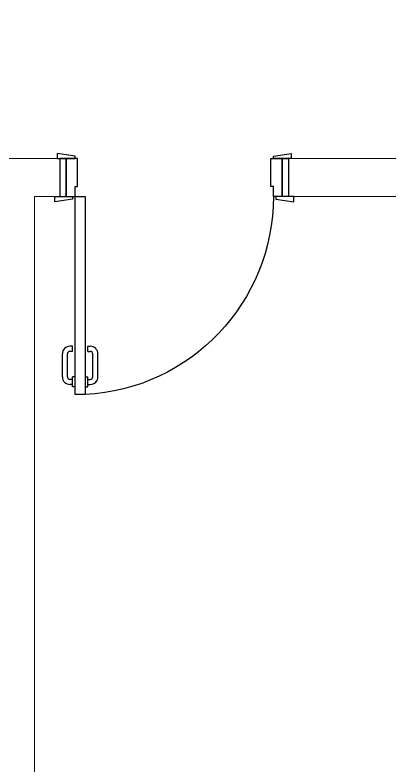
# Model space of a CAD drawing. Header units: millimetres. Extents: x 26027 to 581921, y 7230 to 233891.
# Drawn here: x 507798 to 509273, y 131293 to 134245 of the extents above; entities that cross this region are included whole.
import ezdxf

# ---------------------------------------------------------------- set-up
doc = ezdxf.new("R2010")
doc.units = ezdxf.units.MM
doc.header["$LTSCALE"] = 5
doc.layers.add('GE-ARCHITECTURAL_ELEMENTS', color=8, linetype='Continuous')
doc.layers.add('GE-FURNITURE', color=8, linetype='Continuous')
doc.layers.add('Walls', color=32, linetype='Continuous', lineweight=5)
doc.layers.add('Wooden Joinery', color=7, linetype='Continuous', lineweight=5, true_color=0xffdcd1)

# ---------------------------------------------------------------- blocks, each defined once
blk = doc.blocks.new('A$C72370EFE')
at = {"layer": 'GE-ARCHITECTURAL_ELEMENTS'}
for p, q in [((-0.01, -0.04), (-0.02, -0.04)), ((-0.01, -0.03), (-0.01, -0.07)), ((0, -0.03), (-0.01, -0.03)), ((0.04, -0.03), (0.05, -0.03)), ((0.05, -0.03), (0.05, -0.07)), ((0.05, -0.04), (0.06, -0.04)), ((-0.05, -0.07), (-0.05, -0.16)), ((-0.03, -0.07), (-0.03, -0.16)), ((-0.01, -0.06), (-0.02, -0.06)), ((0, -0.07), (-0.01, -0.07)), ((0.04, -0.07), (0.05, -0.07)), ((0.05, -0.06), (0.06, -0.06)), ((0.07, -0.07), (0.07, -0.16)), ((0.09, -0.07), (0.09, -0.16)), ((-0.01, -0.17), (-0.02, -0.17)), ((-0.01, -0.17), (-0.01, -0.19)), ((0.05, -0.17), (0.06, -0.17)), ((0.05, -0.17), (0.05, -0.19)), ((-0.01, -0.19), (-0.02, -0.19)), ((0.05, -0.19), (0.06, -0.19))]:
    blk.add_line(p, q, dxfattribs=at)
for centre, radius, start, end in [((-0.02, -0.07), 0.03, 90, 180), ((0.06, -0.07), 0.03, 0, 90), ((-0.02, -0.07), 0.01, 90, 180), ((0.06, -0.07), 0.01, 0, 90), ((-0.02, -0.16), 0.03, 180, 270), ((-0.02, -0.16), 0.01, 180, 270), ((0.06, -0.16), 0.01, 270, 0), ((0.06, -0.16), 0.03, 270, 0)]:
    blk.add_arc(centre, radius, start, end, dxfattribs=at)
blk = doc.blocks.new('DR1')
at = {"layer": 'GE-FURNITURE', "elevation": 0}
for points in [[(1743552.9, 41731.9), (1743562.9, 41731.9), (1743572.9, 41801.9), (1743552.9, 41801.9)], [(1743402.9, 41721.9), (1743392.9, 41721.9), (1743382.9, 41791.9), (1743402.9, 41791.9)], [(1743552.9, 41681.9), (1744331.9, 41681.9), (1744331.9, 41721.9), (1743552.9, 41721.9)], [(1743402.9, 40941.9), (1743392.9, 40941.9), (1743382.9, 40871.9), (1743402.9, 40871.9)], [(1743552.9, 40931.9), (1743562.9, 40931.9), (1743572.9, 40861.9), (1743552.9, 40861.9)]]:
    blk.add_lwpolyline(points, close=True, dxfattribs=at)
for points in [[(1743552.9, 41756.9), (1743402.9, 41756.9), (1743402.9, 41781.9), (1743552.9, 41781.9), (1743552.9, 41756.9)], [(1743552.9, 41756.9), (1743552.9, 41721.9), (1743512.9, 41721.9), (1743512.9, 41711.9), (1743402.9, 41711.9), (1743402.9, 41756.9), (1743552.9, 41756.9)], [(1743552.9, 40906.9), (1743552.9, 40941.9), (1743512.9, 40941.9), (1743512.9, 40951.9), (1743402.9, 40951.9), (1743402.9, 40906.9), (1743552.9, 40906.9)], [(1743552.9, 40906.9), (1743402.9, 40906.9), (1743402.9, 40881.9), (1743552.9, 40881.9), (1743552.9, 40906.9)]]:
    blk.add_lwpolyline(points, dxfattribs=at)
at = {"layer": 'GE-FURNITURE'}
blk.add_arc((1743552.9, 41721.9, 0), 780, 270, 357.0603, dxfattribs=at)
at = {"layer": 'GE-FURNITURE', "xscale": -999.9999999998856, "yscale": 999.9999999998856, "zscale": 999.9999999998854, "rotation": 270}
blk.add_blockref('A$C72370EFE', (1744331.9, 41681.9, 0), dxfattribs=at)

msp = doc.modelspace()

# ---------------------------------------------------------------- linework, layer by layer
at = {"layer": 'Walls'}
for p, q in [((507973.8, 133530.3, 0), (507973.8, 133680.3, 0)), ((508873.8, 133530.3, 0), (508873.8, 133680.3, 0)), ((507873.8, 126625.3), (507873.8, 133530.3)), ((508873.8, 133530.3, 0), (513656, 133530.3, 0))]:
    msp.add_line(p, q, dxfattribs=at)
at = {"layer": 'Walls', "elevation": 0}
for points in [[(508873.8, 133680.3), (513656, 133680.3), (513656, 134245.3)], [(504183.8, 133680.3), (507973.8, 133680.3)], [(507873.8, 133530.3), (507973.8, 133530.3)]]:
    msp.add_lwpolyline(points, dxfattribs=at)

# ---------------------------------------------------------------- block references
at = {"layer": 'Wooden Joinery', "xscale": -1, "rotation": 90}
msp.add_blockref('DR1', (549755.7, 1877083.2, 0), dxfattribs=at)

doc.saveas('drawing.dxf')
